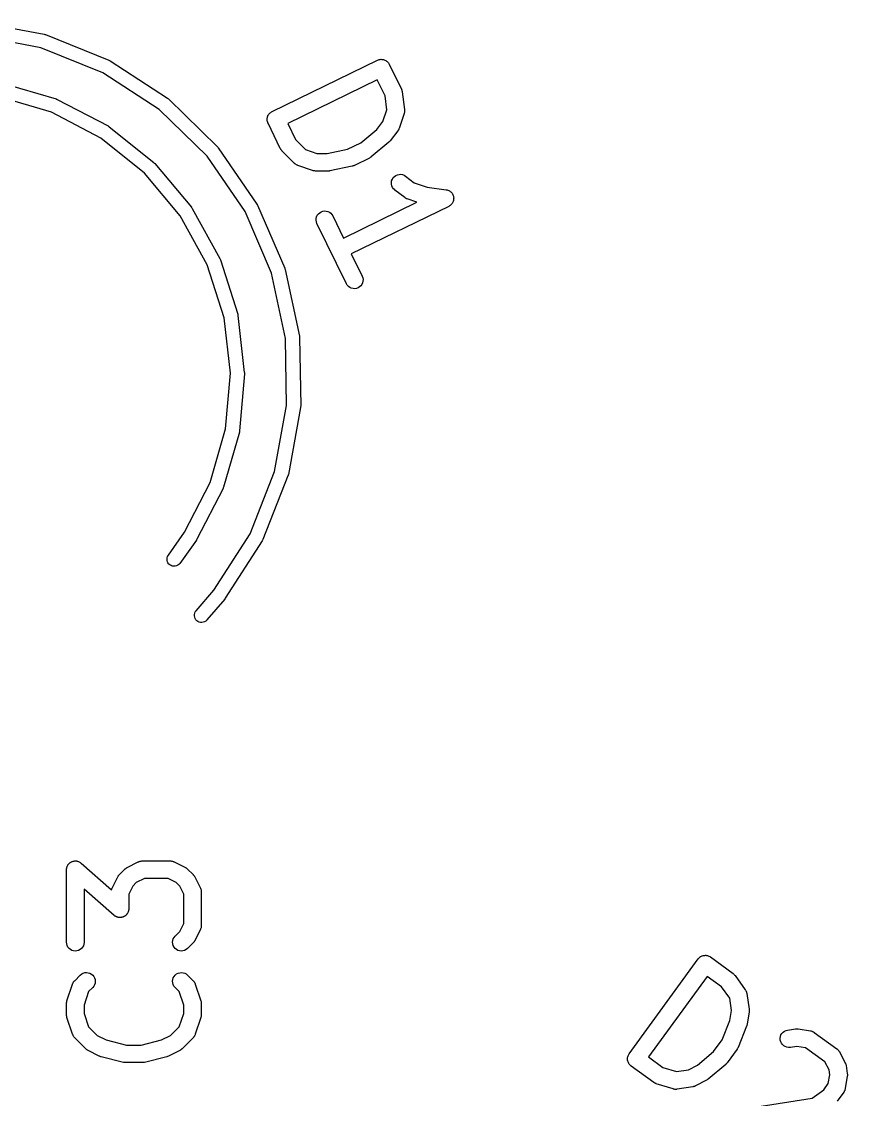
# Model space of a CAD drawing. Extents: x 70.1 to 125.9, y -110.1 to -56.7.
# Drawn here: x 102.19 to 109.24, y -70.97 to -61.78 of the extents above; entities that cross this region are included whole.
import ezdxf

# ---------------------------------------------------------------- set-up
doc = ezdxf.new("R2010")
doc.units = 0
doc.layers.add('BLACK', color=7, linetype='CONTINUOUS')

msp = doc.modelspace()

# ---------------------------------------------------------------- linework, layer by layer
at = {"layer": 'BLACK', "linetype": 'CONTINUOUS'}
for p, q in [((101.816, -61.7758), (102.386, -61.8836)), ((102.358, -62.0004), (101.81, -61.8967)), ((102.386, -61.8836), (102.387, -61.8837)), ((102.387, -61.8837), (102.392, -61.8853)), ((102.392, -61.8853), (102.397, -61.8868)), ((102.397, -61.8868), (102.939, -62.1046)), ((102.888, -62.2137), (102.358, -62.0004)), ((102.939, -62.1046), (102.939, -62.1049)), ((102.939, -62.1049), (102.944, -62.1075)), ((102.944, -62.1075), (102.949, -62.11)), ((102.949, -62.11), (103.438, -62.4287)), ((104.331, -62.5438), (105.23, -62.1054)), ((105.23, -62.1054), (105.231, -62.1052)), ((105.231, -62.1049), (105.238, -62.1026)), ((105.231, -62.1052), (105.231, -62.1049)), ((105.231, -62.1052), (105.231, -62.1052)), ((105.231, -62.1052), (105.231, -62.1052)), ((105.238, -62.1026), (105.244, -62.1002)), ((105.244, -62.1002), (105.245, -62.1001)), ((105.245, -62.1), (105.252, -62.099)), ((105.245, -62.1001), (105.245, -62.1)), ((105.252, -62.099), (105.259, -62.0979)), ((105.259, -62.0979), (105.259, -62.0979)), ((105.259, -62.0979), (105.259, -62.0979)), ((105.259, -62.0979), (105.266, -62.0982)), ((105.266, -62.0982), (105.273, -62.0985)), ((105.273, -62.0985), (105.274, -62.0986)), ((105.274, -62.0986), (105.274, -62.0986)), ((105.274, -62.0986), (105.281, -62.1003)), ((105.281, -62.1003), (105.288, -62.102)), ((105.288, -62.102), (105.288, -62.1021)), ((105.288, -62.1021), (105.288, -62.1021)), ((105.288, -62.1021), (105.294, -62.1051)), ((105.294, -62.1051), (105.301, -62.1081)), ((105.301, -62.1081), (105.301, -62.1083)), ((105.301, -62.1083), (105.301, -62.1084)), ((105.301, -62.1084), (105.307, -62.1126)), ((105.307, -62.1126), (105.313, -62.1167)), ((105.313, -62.1167), (105.313, -62.1169)), ((105.313, -62.1169), (105.313, -62.1171)), ((105.313, -62.1171), (105.318, -62.1222)), ((105.318, -62.1222), (105.323, -62.1275)), ((105.323, -62.1275), (105.323, -62.1277)), ((105.323, -62.1277), (105.323, -62.1279)), ((105.323, -62.1279), (105.327, -62.1339)), ((105.327, -62.1339), (105.33, -62.1399)), ((105.33, -62.1399), (105.435, -62.3539)), ((103.367, -62.5261), (102.888, -62.2137)), ((105.228, -62.2731), (104.464, -62.6457)), ((105.295, -62.4087), (105.228, -62.2731)), ((102.02, -62.2989), (102.488, -62.4366)), ((105.435, -62.3539), (105.435, -62.3549)), ((105.435, -62.3549), (105.437, -62.3588)), ((105.437, -62.3588), (105.438, -62.3627)), ((105.438, -62.3627), (105.439, -62.3657)), ((105.439, -62.3657), (105.44, -62.3687)), ((105.44, -62.3687), (105.441, -62.3728)), ((102.449, -62.5501), (101.992, -62.4157)), ((102.488, -62.4366), (102.489, -62.4368)), ((102.489, -62.4368), (102.494, -62.4389)), ((102.494, -62.4389), (102.499, -62.441)), ((102.499, -62.441), (102.932, -62.667)), ((103.438, -62.4287), (103.438, -62.4292)), ((103.438, -62.4292), (103.443, -62.4327)), ((103.443, -62.4327), (103.447, -62.4361)), ((103.447, -62.4361), (103.864, -62.8437)), ((105.31, -62.5284), (105.295, -62.4087)), ((105.441, -62.3728), (105.442, -62.3769)), ((105.442, -62.3769), (105.462, -62.5262)), ((102.871, -62.7706), (102.449, -62.5501)), ((103.776, -62.9254), (103.367, -62.5261)), ((104.314, -62.5562), (104.319, -62.5514)), ((104.319, -62.5511), (104.325, -62.5475)), ((104.319, -62.5513), (104.319, -62.5511)), ((104.319, -62.5514), (104.319, -62.5513)), ((104.325, -62.5475), (104.331, -62.5438)), ((105.276, -62.6275), (105.31, -62.5284)), ((105.46, -62.5512), (105.459, -62.5563)), ((105.461, -62.5462), (105.46, -62.5512)), ((105.462, -62.544), (105.461, -62.5462)), ((105.462, -62.5262), (105.462, -62.5272)), ((105.462, -62.5272), (105.462, -62.5294)), ((105.462, -62.5294), (105.462, -62.5316)), ((105.462, -62.5316), (105.462, -62.5368)), ((105.462, -62.5368), (105.462, -62.5419)), ((105.462, -62.5419), (105.462, -62.544)), ((104.289, -62.6148), (104.29, -62.6078)), ((104.289, -62.6151), (104.289, -62.6148)), ((104.289, -62.6154), (104.289, -62.6151)), ((104.29, -62.6224), (104.289, -62.6154)), ((104.29, -62.6002), (104.292, -62.5934)), ((104.29, -62.6005), (104.29, -62.6002)), ((104.29, -62.6007), (104.29, -62.6005)), ((104.29, -62.6078), (104.29, -62.6007)), ((104.291, -62.6293), (104.29, -62.6224)), ((104.291, -62.6296), (104.291, -62.6293)), ((104.292, -62.6298), (104.291, -62.6296)), ((104.292, -62.5934), (104.293, -62.5865)), ((104.294, -62.6364), (104.292, -62.6298)), ((104.293, -62.5863), (104.294, -62.586)), ((104.293, -62.5865), (104.293, -62.5863)), ((104.294, -62.586), (104.296, -62.5797)), ((104.296, -62.6431), (104.294, -62.6364)), ((104.296, -62.5797), (104.299, -62.5732)), ((104.297, -62.6436), (104.296, -62.6431)), ((104.297, -62.644), (104.297, -62.6436)), ((104.297, -62.6436), (104.297, -62.6436)), ((104.297, -62.6436), (104.297, -62.6436)), ((104.401, -62.858), (104.297, -62.644)), ((104.299, -62.5732), (104.3, -62.573)), ((104.3, -62.5728), (104.304, -62.5671)), ((104.3, -62.573), (104.3, -62.5728)), ((104.304, -62.5671), (104.308, -62.5614)), ((104.308, -62.561), (104.314, -62.5562)), ((104.308, -62.5612), (104.308, -62.561)), ((104.308, -62.5614), (104.308, -62.5612)), ((104.464, -62.6457), (104.531, -62.7813)), ((105.224, -62.6958), (105.276, -62.6275)), ((105.458, -62.5605), (105.414, -62.6878)), ((105.459, -62.5583), (105.458, -62.5605)), ((105.459, -62.5563), (105.459, -62.5583)), ((102.932, -62.667), (102.932, -62.6674)), ((102.932, -62.6674), (102.937, -62.6704)), ((102.937, -62.6704), (102.941, -62.6734)), ((102.941, -62.6734), (103.322, -62.9791)), ((105.087, -62.8109), (105.224, -62.6958)), ((105.403, -62.709), (105.338, -62.7936)), ((105.405, -62.7054), (105.403, -62.709)), ((105.408, -62.702), (105.405, -62.7054)), ((105.409, -62.6992), (105.408, -62.702)), ((105.411, -62.6966), (105.409, -62.6992)), ((105.412, -62.6926), (105.411, -62.6966)), ((105.414, -62.6888), (105.412, -62.6926)), ((105.414, -62.6878), (105.414, -62.6888)), ((103.242, -63.0689), (102.871, -62.7706)), ((104.531, -62.7813), (104.615, -62.8675)), ((104.975, -62.8654), (105.087, -62.8109)), ((105.327, -62.8054), (105.177, -62.9317)), ((105.332, -62.7999), (105.327, -62.8049)), ((105.327, -62.8049), (105.327, -62.8051)), ((105.327, -62.8051), (105.327, -62.8054)), ((105.337, -62.7949), (105.332, -62.7999)), ((105.338, -62.7936), (105.337, -62.7944)), ((105.337, -62.7944), (105.337, -62.7946)), ((105.337, -62.7946), (105.337, -62.7949)), ((103.864, -62.8437), (103.865, -62.8443)), ((103.865, -62.8443), (103.868, -62.8485)), ((103.868, -62.8485), (103.872, -62.8526)), ((103.872, -62.8526), (104.202, -63.3336)), ((104.403, -62.8616), (104.401, -62.858)), ((104.405, -62.8654), (104.403, -62.8616)), ((104.407, -62.8678), (104.405, -62.8654)), ((104.409, -62.8705), (104.407, -62.8678)), ((104.412, -62.8736), (104.409, -62.8705)), ((104.414, -62.8769), (104.412, -62.8736)), ((104.415, -62.8777), (104.414, -62.8769)), ((104.52, -62.9852), (104.415, -62.8777)), ((104.615, -62.8675), (104.714, -62.9017)), ((104.714, -62.9017), (104.8, -62.9025)), ((104.8, -62.9025), (104.975, -62.8654)), ((103.322, -62.9791), (103.322, -62.9796)), ((103.322, -62.9796), (103.326, -62.9835)), ((103.326, -62.9835), (103.33, -62.9873)), ((103.33, -62.9873), (103.644, -63.361)), ((104.1, -63.3967), (103.776, -62.9254)), ((104.522, -62.9866), (104.52, -62.9852)), ((104.524, -62.9883), (104.522, -62.9866)), ((104.528, -62.9913), (104.524, -62.9883)), ((104.532, -62.9946), (104.528, -62.9913)), ((104.534, -62.9957), (104.532, -62.9946)), ((104.535, -62.997), (104.534, -62.9957)), ((104.54, -62.9992), (104.535, -62.997)), ((104.544, -63.0016), (104.54, -62.9992)), ((104.547, -63.0023), (104.544, -63.0016)), ((104.549, -63.0033), (104.547, -63.0023)), ((104.55, -63.0036), (104.549, -63.0033)), ((104.677, -63.0475), (104.55, -63.0036)), ((105.015, -63.0103), (104.823, -63.051)), ((105.017, -63.0099), (105.015, -63.0103)), ((105.018, -63.0097), (105.017, -63.0099)), ((105.024, -63.0077), (105.018, -63.0097)), ((105.029, -63.0058), (105.024, -63.0077)), ((105.031, -63.0052), (105.029, -63.0058)), ((105.032, -63.0048), (105.031, -63.0052)), ((105.033, -63.0043), (105.032, -63.0048)), ((105.161, -62.9417), (105.033, -63.0043)), ((105.162, -62.941), (105.161, -62.9417)), ((105.164, -62.9405), (105.162, -62.941)), ((105.168, -62.9372), (105.164, -62.9405)), ((105.174, -62.934), (105.168, -62.9372)), ((105.175, -62.9331), (105.174, -62.934)), ((105.176, -62.9324), (105.175, -62.9331)), ((105.177, -62.9317), (105.176, -62.9324)), ((103.548, -63.4337), (103.242, -63.0689)), ((104.681, -63.0484), (104.677, -63.0475)), ((104.685, -63.0497), (104.681, -63.0484)), ((104.688, -63.0501), (104.685, -63.0497)), ((104.691, -63.0508), (104.688, -63.0501)), ((104.695, -63.051), (104.691, -63.0508)), ((104.7, -63.0515), (104.695, -63.051)), ((104.701, -63.0515), (104.7, -63.0515)), ((104.807, -63.0526), (104.701, -63.0515)), ((104.808, -63.0526), (104.807, -63.0526)), ((104.807, -63.0526), (104.807, -63.0526)), ((104.815, -63.0519), (104.808, -63.0526)), ((104.822, -63.0513), (104.815, -63.0519)), ((104.823, -63.051), (104.822, -63.0512)), ((104.822, -63.0512), (104.822, -63.0512)), ((104.822, -63.0512), (104.822, -63.0513)), ((105.364, -63.108), (105.374, -63.0974)), ((105.374, -63.0974), (105.386, -63.0889)), ((105.386, -63.0889), (105.4, -63.0829)), ((105.4, -63.0829), (105.414, -63.0797)), ((105.414, -63.0797), (105.429, -63.0792)), ((105.429, -63.0792), (105.443, -63.0816)), ((105.443, -63.0816), (105.457, -63.0868)), ((105.457, -63.0868), (105.469, -63.0945)), ((105.469, -63.0945), (105.544, -63.1518)), ((105.349, -63.1485), (105.351, -63.1341)), ((105.349, -63.1631), (105.349, -63.1485)), ((105.352, -63.1774), (105.349, -63.1631)), ((105.351, -63.1341), (105.357, -63.1204)), ((105.358, -63.1908), (105.352, -63.1774)), ((105.357, -63.1204), (105.364, -63.108)), ((105.367, -63.2028), (105.358, -63.1908)), ((105.544, -63.1518), (105.653, -63.1893)), ((105.653, -63.1893), (105.816, -63.2113)), ((105.377, -63.213), (105.367, -63.2028)), ((105.378, -63.2136), (105.377, -63.213)), ((105.463, -63.2783), (105.378, -63.2136)), ((105.466, -63.2805), (105.463, -63.2783)), ((105.47, -63.2831), (105.466, -63.2805)), ((105.472, -63.2844), (105.47, -63.2831)), ((105.475, -63.286), (105.472, -63.2844)), ((105.479, -63.2875), (105.475, -63.286)), ((105.483, -63.2893), (105.479, -63.2875)), ((105.484, -63.2897), (105.483, -63.2893)), ((105.567, -63.3184), (105.484, -63.2897)), ((105.816, -63.2113), (105.817, -63.2114)), ((105.817, -63.2114), (105.817, -63.2114)), ((105.817, -63.2114), (105.817, -63.2114)), ((105.817, -63.2114), (105.817, -63.2114)), ((105.817, -63.2114), (105.824, -63.2132)), ((105.824, -63.2132), (105.831, -63.2149)), ((105.831, -63.2149), (105.831, -63.215)), ((105.831, -63.215), (105.831, -63.215)), ((105.831, -63.215), (105.838, -63.2181)), ((105.838, -63.2181), (105.844, -63.2212)), ((105.844, -63.2212), (105.844, -63.2212)), ((105.844, -63.2212), (105.844, -63.2212)), ((105.844, -63.2212), (105.85, -63.2256)), ((105.85, -63.2256), (105.856, -63.2299)), ((105.856, -63.2299), (105.856, -63.2299)), ((105.856, -63.2299), (105.856, -63.2299)), ((105.856, -63.2299), (105.861, -63.2353)), ((105.861, -63.2353), (105.866, -63.2407)), ((105.866, -63.2407), (105.866, -63.2407)), ((105.866, -63.2407), (105.866, -63.2408)), ((105.866, -63.2408), (105.869, -63.2464)), ((105.869, -63.2464), (105.873, -63.2532)), ((105.873, -63.2532), (105.873, -63.2532)), ((105.873, -63.2532), (105.873, -63.2533)), ((105.873, -63.2533), (105.876, -63.2595)), ((105.876, -63.2595), (105.878, -63.2669)), ((105.878, -63.2669), (105.878, -63.267)), ((105.878, -63.267), (105.878, -63.2671)), ((105.878, -63.2671), (105.879, -63.2739)), ((105.879, -63.2739), (105.881, -63.2814)), ((105.881, -63.2815), (105.88, -63.2885)), ((105.88, -63.2885), (105.88, -63.296)), ((105.881, -63.2814), (105.881, -63.2815)), ((105.881, -63.2815), (105.881, -63.2815)), ((103.644, -63.361), (103.644, -63.3617)), ((103.644, -63.3617), (103.647, -63.3662)), ((103.647, -63.3662), (103.65, -63.3707)), ((103.65, -63.3707), (103.885, -63.7982)), ((104.202, -63.3336), (104.203, -63.3343)), ((104.203, -63.3343), (104.205, -63.3391)), ((104.205, -63.3391), (104.208, -63.3439)), ((104.208, -63.3439), (104.439, -63.8799)), ((104.941, -63.6237), (105.567, -63.3184)), ((105.839, -63.353), (105.007, -63.7585)), ((105.845, -63.3488), (105.839, -63.353)), ((105.851, -63.3454), (105.845, -63.3488)), ((105.857, -63.3401), (105.851, -63.3453)), ((105.851, -63.3453), (105.851, -63.3454)), ((105.851, -63.3454), (105.851, -63.3454)), ((105.862, -63.3355), (105.857, -63.3401)), ((105.866, -63.3296), (105.862, -63.3354)), ((105.862, -63.3354), (105.862, -63.3354)), ((105.862, -63.3354), (105.862, -63.3355)), ((105.87, -63.3236), (105.866, -63.3296)), ((105.874, -63.3164), (105.87, -63.3235)), ((105.87, -63.3235), (105.87, -63.3236)), ((105.87, -63.3236), (105.87, -63.3236)), ((105.876, -63.3104), (105.874, -63.3164)), ((105.877, -63.3103), (105.876, -63.3104)), ((105.878, -63.3028), (105.877, -63.3103)), ((105.877, -63.3103), (105.877, -63.3103)), ((105.88, -63.2961), (105.878, -63.3028)), ((105.88, -63.296), (105.88, -63.2961)), ((105.88, -63.2961), (105.88, -63.2961)), ((103.777, -63.8509), (103.548, -63.4337)), ((104.326, -63.9219), (104.1, -63.3967)), ((104.707, -63.4562), (104.711, -63.442)), ((104.707, -63.4708), (104.707, -63.4562)), ((104.709, -63.4853), (104.707, -63.4708)), ((104.711, -63.442), (104.717, -63.4288)), ((104.717, -63.4288), (104.726, -63.417)), ((104.726, -63.417), (104.737, -63.4071)), ((104.737, -63.4071), (104.749, -63.3995)), ((104.749, -63.3995), (104.763, -63.3945)), ((104.763, -63.3945), (104.777, -63.3923)), ((104.777, -63.3923), (104.792, -63.3929)), ((104.792, -63.3929), (104.806, -63.3963)), ((104.806, -63.3963), (104.82, -63.4025)), ((104.82, -63.4025), (104.831, -63.4111)), ((104.831, -63.4111), (104.841, -63.4218)), ((104.841, -63.4218), (104.849, -63.4343)), ((104.849, -63.4343), (104.941, -63.6237)), ((104.714, -63.4991), (104.709, -63.4853)), ((104.714, -63.5), (104.714, -63.4991)), ((104.965, -64.0136), (104.714, -63.5)), ((103.885, -63.7982), (103.886, -63.799)), ((103.886, -63.799), (103.888, -63.804)), ((103.888, -63.804), (103.89, -63.809)), ((103.89, -63.809), (104.038, -64.274)), ((105.007, -63.7585), (105.1, -63.9479)), ((103.921, -64.3047), (103.777, -63.8509)), ((104.446, -64.481), (104.326, -63.9219)), ((104.439, -63.8799), (104.439, -63.8806)), ((104.439, -63.8806), (104.441, -63.8858)), ((104.441, -63.8858), (104.442, -63.891)), ((104.442, -63.891), (104.565, -64.4616)), ((104.972, -64.0261), (104.965, -64.0136)), ((105.097, -64.0192), (105.088, -64.0309)), ((105.103, -64.0059), (105.097, -64.0192)), ((105.1, -63.9479), (105.1, -63.9488)), ((105.1, -63.9488), (105.105, -63.9626)), ((105.106, -63.9917), (105.103, -64.0059)), ((105.105, -63.9626), (105.107, -63.9771)), ((105.107, -63.9771), (105.106, -63.9917)), ((104.982, -64.0368), (104.972, -64.0261)), ((104.994, -64.0454), (104.982, -64.0368)), ((105.007, -64.0516), (104.994, -64.0454)), ((105.022, -64.055), (105.007, -64.0516)), ((105.036, -64.0556), (105.022, -64.055)), ((105.051, -64.0534), (105.036, -64.0556)), ((105.065, -64.0484), (105.051, -64.0534)), ((105.077, -64.0408), (105.065, -64.0484)), ((105.088, -64.0309), (105.077, -64.0408)), ((104.038, -64.274), (104.038, -64.2748)), ((104.038, -64.2748), (104.039, -64.2802)), ((104.039, -64.2802), (104.04, -64.2855)), ((104.04, -64.2855), (104.094, -64.7704)), ((103.975, -64.7779), (103.921, -64.3047)), ((104.455, -65.0527), (104.446, -64.481)), ((104.565, -64.4616), (104.565, -64.4624)), ((104.565, -64.4624), (104.565, -64.4679)), ((104.565, -64.4679), (104.566, -64.4733)), ((104.566, -64.4733), (104.575, -65.0567)), ((103.935, -65.2524), (103.975, -64.7779)), ((104.095, -64.7821), (104.054, -65.2683)), ((104.094, -64.7704), (104.095, -64.7712)), ((104.095, -64.7712), (104.095, -64.7766)), ((104.095, -64.7766), (104.095, -64.7821)), ((104.353, -65.6153), (104.455, -65.0527)), ((104.574, -65.0684), (104.47, -65.6425)), ((104.575, -65.0576), (104.574, -65.063)), ((104.574, -65.063), (104.574, -65.0684)), ((104.575, -65.0567), (104.575, -65.0576)), ((103.804, -65.7101), (103.935, -65.2524)), ((104.052, -65.2798), (103.917, -65.7488)), ((104.053, -65.2745), (104.052, -65.2798)), ((104.054, -65.2691), (104.053, -65.2745)), ((104.054, -65.2683), (104.054, -65.2691)), ((104.143, -66.1472), (104.353, -65.6153)), ((104.466, -65.6538), (104.252, -66.1967)), ((104.468, -65.6486), (104.466, -65.6538)), ((104.469, -65.6433), (104.468, -65.6486)), ((104.47, -65.6425), (104.469, -65.6433)), ((103.585, -66.1349), (103.804, -65.7101)), ((103.913, -65.7597), (103.69, -66.1937)), ((103.915, -65.7547), (103.913, -65.7597)), ((103.917, -65.7496), (103.915, -65.7547)), ((103.917, -65.7488), (103.917, -65.7496)), ((103.446, -66.33), (103.585, -66.1349)), ((103.685, -66.2012), (103.543, -66.3998)), ((103.687, -66.1977), (103.685, -66.2012)), ((103.69, -66.1944), (103.687, -66.1977)), ((103.69, -66.1937), (103.69, -66.1944)), ((103.833, -66.6298), (104.143, -66.1472)), ((104.247, -66.2071), (103.932, -66.6981)), ((104.25, -66.2023), (104.247, -66.2071)), ((104.252, -66.1975), (104.25, -66.2023)), ((104.252, -66.1967), (104.252, -66.1975)), ((103.435, -66.3628), (103.436, -66.3512)), ((103.435, -66.3745), (103.435, -66.3628)), ((103.438, -66.3858), (103.435, -66.3745)), ((103.436, -66.3512), (103.44, -66.3401)), ((103.443, -66.3963), (103.438, -66.3858)), ((103.44, -66.3401), (103.446, -66.33)), ((103.45, -66.4057), (103.443, -66.3963)), ((103.459, -66.4134), (103.45, -66.4057)), ((103.469, -66.4194), (103.459, -66.4134)), ((103.526, -66.4162), (103.515, -66.4213)), ((103.535, -66.4092), (103.526, -66.4162)), ((103.543, -66.4005), (103.535, -66.4092)), ((103.543, -66.3998), (103.543, -66.4005)), ((103.48, -66.4232), (103.469, -66.4194)), ((103.492, -66.4248), (103.48, -66.4232)), ((103.504, -66.4242), (103.492, -66.4248)), ((103.515, -66.4213), (103.504, -66.4242)), ((103.683, -66.8051), (103.833, -66.6298)), ((103.927, -66.7047), (103.774, -66.8831)), ((103.929, -66.7017), (103.927, -66.7047)), ((103.931, -66.6988), (103.929, -66.7017)), ((103.932, -66.6981), (103.931, -66.6988)), ((103.669, -66.8368), (103.672, -66.8254)), ((103.669, -66.8485), (103.669, -66.8368)), ((103.671, -66.86), (103.669, -66.8485)), ((103.675, -66.871), (103.671, -66.86)), ((103.672, -66.8254), (103.676, -66.8147)), ((103.681, -66.8809), (103.675, -66.871)), ((103.676, -66.8147), (103.683, -66.8051)), ((103.689, -66.8894), (103.681, -66.8809)), ((103.699, -66.8962), (103.689, -66.8894)), ((103.71, -66.901), (103.699, -66.8962)), ((103.721, -66.9036), (103.71, -66.901)), ((103.733, -66.9039), (103.721, -66.9036)), ((103.744, -66.902), (103.733, -66.9039)), ((103.755, -66.8979), (103.744, -66.902)), ((103.765, -66.8917), (103.755, -66.8979)), ((103.774, -66.8837), (103.765, -66.8917)), ((103.774, -66.8831), (103.774, -66.8837)), ((102.58, -68.9942), (102.582, -68.9896)), ((102.582, -68.9896), (102.583, -68.9872)), ((102.583, -68.9847), (102.586, -68.9806)), ((102.583, -68.9872), (102.583, -68.9847)), ((102.586, -68.9806), (102.588, -68.9763)), ((102.588, -68.9763), (102.589, -68.9742)), ((102.589, -68.9742), (102.59, -68.9719)), ((102.59, -68.9719), (102.594, -68.9683)), ((102.594, -68.9683), (102.596, -68.9645)), ((102.596, -68.9645), (102.598, -68.9627)), ((102.598, -68.9627), (102.6, -68.9607)), ((102.6, -68.9607), (102.604, -68.9578)), ((102.604, -68.9578), (102.607, -68.9546)), ((102.607, -68.9546), (102.609, -68.9532)), ((102.609, -68.9532), (102.611, -68.9515)), ((102.611, -68.9515), (102.615, -68.9494)), ((102.615, -68.9494), (102.619, -68.9469)), ((102.619, -68.9469), (102.622, -68.946)), ((102.622, -68.946), (102.624, -68.9447)), ((102.624, -68.9447), (102.629, -68.9434)), ((102.629, -68.9434), (102.633, -68.9418)), ((102.633, -68.9418), (102.636, -68.9414)), ((102.636, -68.9414), (102.638, -68.9406)), ((102.638, -68.9406), (102.643, -68.9402)), ((102.643, -68.9402), (102.648, -68.9394)), ((102.648, -68.9394), (102.65, -68.9395)), ((102.65, -68.9395), (102.653, -68.9393)), ((102.653, -68.9393), (102.658, -68.9398)), ((102.658, -68.9398), (102.662, -68.9399)), ((102.662, -68.9399), (102.665, -68.9405)), ((102.665, -68.9405), (102.667, -68.9408)), ((102.667, -68.9408), (102.672, -68.9422)), ((102.672, -68.9422), (102.677, -68.9433)), ((102.677, -68.9433), (102.679, -68.9444)), ((102.679, -68.9444), (102.681, -68.9451)), ((102.681, -68.9451), (102.686, -68.9474)), ((102.686, -68.9474), (102.69, -68.9493)), ((102.69, -68.9493), (102.692, -68.9509)), ((102.692, -68.9509), (102.694, -68.9521)), ((102.694, -68.9521), (102.698, -68.9551)), ((102.698, -68.9551), (102.702, -68.9578)), ((102.702, -68.9578), (102.961, -69.1847)), ((103.095, -68.9948), (103.19, -68.9472)), ((103.19, -68.9472), (103.191, -68.9467)), ((103.191, -68.9467), (103.193, -68.946)), ((103.193, -68.946), (103.195, -68.9449)), ((103.195, -68.9449), (103.2, -68.9435)), ((103.2, -68.9435), (103.205, -68.9417)), ((103.205, -68.9417), (103.207, -68.9414)), ((103.207, -68.9414), (103.209, -68.9407)), ((103.209, -68.9407), (103.214, -68.9402)), ((103.214, -68.9402), (103.219, -68.9394)), ((103.219, -68.9394), (103.222, -68.9395)), ((103.222, -68.9395), (103.224, -68.9393)), ((103.224, -68.9393), (103.462, -68.9393)), ((103.462, -68.9393), (103.463, -68.9393)), ((103.463, -68.9393), (103.465, -68.9395)), ((103.465, -68.9395), (103.467, -68.9395)), ((103.467, -68.9395), (103.472, -68.9404)), ((103.472, -68.9404), (103.477, -68.9409)), ((103.477, -68.9409), (103.48, -68.9416)), ((103.48, -68.9416), (103.482, -68.942)), ((103.482, -68.942), (103.487, -68.9438)), ((103.487, -68.9438), (103.491, -68.9453)), ((103.491, -68.9453), (103.493, -68.9464)), ((103.493, -68.9464), (103.495, -68.9472)), ((103.495, -68.9472), (103.591, -68.9948)), ((102.577, -69.0132), (102.578, -69.0086)), ((102.577, -69.0143), (102.577, -69.0132)), ((102.577, -69.6333), (102.577, -69.0143)), ((102.578, -69.0039), (102.579, -69.0013)), ((102.578, -69.0086), (102.578, -69.0039)), ((102.579, -68.9987), (102.58, -68.9942)), ((102.579, -69.0013), (102.579, -68.9987)), ((102.966, -69.1712), (103.014, -69.076)), ((103.014, -69.075), (103.017, -69.0715)), ((103.014, -69.076), (103.014, -69.075)), ((103.017, -69.0715), (103.019, -69.0678)), ((103.019, -69.0678), (103.021, -69.0654)), ((103.021, -69.0654), (103.022, -69.0628)), ((103.022, -69.0628), (103.025, -69.0597)), ((103.025, -69.0597), (103.028, -69.0565)), ((103.028, -69.0565), (103.076, -69.0089)), ((103.076, -69.0081), (103.08, -69.0055)), ((103.076, -69.0089), (103.076, -69.0081)), ((103.08, -69.0055), (103.083, -69.0026)), ((103.083, -69.0026), (103.085, -69.001)), ((103.085, -69.001), (103.088, -68.999)), ((103.088, -68.999), (103.091, -68.9971)), ((103.091, -68.9971), (103.095, -68.9948)), ((103.591, -68.9948), (103.592, -68.9953)), ((103.592, -68.9953), (103.595, -68.9976)), ((103.595, -68.9976), (103.599, -68.9996)), ((103.599, -68.9996), (103.601, -69.0016)), ((103.601, -69.0016), (103.604, -69.0033)), ((103.604, -69.0033), (103.607, -69.0062)), ((103.607, -69.0062), (103.61, -69.0089)), ((103.61, -69.0089), (103.658, -69.0565)), ((103.658, -69.0565), (103.659, -69.0572)), ((103.659, -69.0572), (103.661, -69.0605)), ((103.661, -69.0605), (103.664, -69.0636)), ((103.664, -69.0636), (103.666, -69.0662)), ((103.666, -69.0662), (103.668, -69.0687)), ((103.668, -69.0687), (103.67, -69.0724)), ((103.67, -69.0724), (103.672, -69.076)), ((103.672, -69.076), (103.719, -69.1712)), ((102.963, -69.1801), (102.964, -69.1752)), ((102.964, -69.1752), (102.965, -69.1733)), ((102.965, -69.1733), (102.966, -69.1712)), ((103.143, -69.1539), (103.108, -69.2225)), ((103.173, -69.1235), (103.143, -69.1539)), ((103.242, -69.0893), (103.173, -69.1235)), ((103.444, -69.0893), (103.242, -69.0893)), ((103.513, -69.1235), (103.444, -69.0893)), ((103.543, -69.1539), (103.513, -69.1235)), ((103.577, -69.2225), (103.543, -69.1539)), ((103.719, -69.1712), (103.72, -69.1722)), ((103.72, -69.1722), (103.721, -69.1742)), ((103.721, -69.1742), (103.722, -69.1762)), ((103.722, -69.1762), (103.723, -69.1811)), ((102.984, -69.4041), (102.727, -69.1796)), ((102.727, -69.1796), (102.727, -69.6333)), ((102.961, -69.1847), (102.963, -69.1801)), ((103.108, -69.2225), (103.108, -69.3476)), ((103.577, -69.4728), (103.577, -69.2225)), ((103.723, -69.1811), (103.725, -69.1859)), ((103.725, -69.1859), (103.725, -69.1881)), ((103.725, -69.1881), (103.726, -69.1902)), ((103.726, -69.1902), (103.726, -69.1953)), ((103.726, -69.1953), (103.727, -69.2004)), ((103.727, -69.2004), (103.727, -69.2026)), ((103.727, -69.2026), (103.727, -69.2048)), ((103.727, -69.2048), (103.727, -69.4905)), ((103.108, -69.358), (103.107, -69.3606)), ((103.107, -69.3606), (103.107, -69.3632)), ((103.108, -69.3476), (103.108, -69.3487)), ((103.108, -69.3487), (103.108, -69.3533)), ((103.108, -69.3533), (103.108, -69.358)), ((102.988, -69.4068), (102.984, -69.4041)), ((102.991, -69.4098), (102.988, -69.4068)), ((102.994, -69.411), (102.991, -69.4098)), ((102.996, -69.4126), (102.994, -69.411)), ((103, -69.4145), (102.996, -69.4126)), ((103.004, -69.4168), (103, -69.4145)), ((103.007, -69.4175), (103.004, -69.4168)), ((103.009, -69.4186), (103.007, -69.4175)), ((103.014, -69.4197), (103.009, -69.4186)), ((103.018, -69.4211), (103.014, -69.4197)), ((103.021, -69.4214), (103.018, -69.4211)), ((103.023, -69.422), (103.021, -69.4214)), ((103.028, -69.4221), (103.023, -69.422)), ((103.033, -69.4226), (103.028, -69.4221)), ((103.035, -69.4224), (103.033, -69.4226)), ((103.038, -69.4225), (103.035, -69.4224)), ((103.043, -69.4217), (103.038, -69.4225)), ((103.047, -69.4213), (103.043, -69.4217)), ((103.05, -69.4205), (103.047, -69.4213)), ((103.053, -69.4201), (103.05, -69.4205)), ((103.057, -69.4185), (103.053, -69.4201)), ((103.061, -69.4172), (103.057, -69.4185)), ((103.064, -69.4159), (103.061, -69.4172)), ((103.066, -69.415), (103.064, -69.4159)), ((103.07, -69.4126), (103.066, -69.415)), ((103.074, -69.4104), (103.07, -69.4126)), ((103.076, -69.4087), (103.074, -69.4104)), ((103.079, -69.4073), (103.076, -69.4087)), ((103.082, -69.4042), (103.079, -69.4073)), ((103.086, -69.4012), (103.082, -69.4042)), ((103.088, -69.3992), (103.086, -69.4012)), ((103.089, -69.3974), (103.088, -69.3992)), ((103.092, -69.3936), (103.089, -69.3974)), ((103.095, -69.39), (103.092, -69.3936)), ((103.096, -69.3877), (103.095, -69.39)), ((103.098, -69.3856), (103.096, -69.3877)), ((103.1, -69.3813), (103.098, -69.3856)), ((103.102, -69.3772), (103.1, -69.3813)), ((103.103, -69.3747), (103.102, -69.3772)), ((103.104, -69.3723), (103.103, -69.3747)), ((103.105, -69.3677), (103.104, -69.3723)), ((103.107, -69.3632), (103.105, -69.3677)), ((103.504, -69.5803), (103.543, -69.5413)), ((103.543, -69.5413), (103.577, -69.4728)), ((103.719, -69.524), (103.672, -69.6193)), ((103.72, -69.522), (103.719, -69.524)), ((103.721, -69.52), (103.72, -69.522)), ((103.723, -69.5151), (103.721, -69.52)), ((103.725, -69.5103), (103.723, -69.5151)), ((103.726, -69.5061), (103.725, -69.5082)), ((103.725, -69.5082), (103.725, -69.5103)), ((103.727, -69.4959), (103.726, -69.501)), ((103.726, -69.501), (103.726, -69.5061)), ((103.727, -69.4905), (103.727, -69.4915)), ((103.727, -69.4915), (103.727, -69.4937)), ((103.727, -69.4937), (103.727, -69.4959)), ((102.579, -69.6479), (102.577, -69.6333)), ((102.727, -69.6344), (102.726, -69.6489)), ((102.727, -69.6333), (102.727, -69.6344)), ((103.482, -69.6331), (103.484, -69.6185)), ((103.484, -69.6476), (103.482, -69.6331)), ((103.484, -69.6185), (103.488, -69.6045)), ((103.488, -69.6045), (103.495, -69.5916)), ((103.495, -69.5916), (103.504, -69.5803)), ((103.66, -69.6355), (103.658, -69.6387)), ((103.663, -69.6325), (103.66, -69.6355)), ((103.665, -69.6298), (103.663, -69.6325)), ((103.667, -69.6274), (103.665, -69.6298)), ((103.669, -69.6237), (103.667, -69.6274)), ((103.671, -69.6202), (103.669, -69.6237)), ((103.672, -69.6193), (103.671, -69.6202)), ((102.583, -69.6619), (102.579, -69.6479)), ((102.59, -69.6748), (102.583, -69.6619)), ((102.599, -69.6862), (102.59, -69.6748)), ((102.61, -69.6955), (102.599, -69.6862)), ((102.623, -69.7025), (102.61, -69.6955)), ((102.637, -69.7068), (102.623, -69.7025)), ((102.652, -69.7083), (102.637, -69.7068)), ((102.666, -69.707), (102.652, -69.7083)), ((102.68, -69.7029), (102.666, -69.707)), ((102.693, -69.6961), (102.68, -69.7029)), ((102.705, -69.6869), (102.693, -69.6961)), ((102.714, -69.6757), (102.705, -69.6869)), ((102.721, -69.6629), (102.714, -69.6757)), ((102.726, -69.6489), (102.721, -69.6629)), ((103.488, -69.6617), (103.484, -69.6476)), ((103.495, -69.6746), (103.488, -69.6617)), ((103.504, -69.686), (103.495, -69.6746)), ((103.515, -69.6954), (103.504, -69.686)), ((103.528, -69.7024), (103.515, -69.6954)), ((103.542, -69.7067), (103.528, -69.7024)), ((103.556, -69.7083), (103.542, -69.7067)), ((103.571, -69.7071), (103.556, -69.7083)), ((103.585, -69.703), (103.571, -69.7071)), ((103.598, -69.6962), (103.585, -69.703)), ((103.609, -69.6871), (103.598, -69.6962)), ((103.61, -69.6864), (103.609, -69.6871)), ((103.658, -69.6387), (103.61, -69.6864)), ((107.377, -70.5847), (107.965, -69.7757)), ((107.965, -69.7757), (107.966, -69.7753)), ((107.966, -69.7749), (107.971, -69.7696)), ((107.966, -69.7753), (107.966, -69.7749)), ((107.966, -69.7753), (107.966, -69.7753)), ((107.966, -69.7753), (107.966, -69.7753)), ((107.971, -69.7696), (107.975, -69.7644)), ((107.975, -69.7644), (107.976, -69.7642)), ((107.976, -69.7641), (107.981, -69.7599)), ((107.976, -69.7642), (107.976, -69.7641)), ((107.981, -69.7599), (107.987, -69.7556)), ((107.987, -69.7555), (107.988, -69.7554)), ((107.987, -69.7556), (107.987, -69.7555)), ((107.988, -69.7554), (107.994, -69.7524)), ((107.994, -69.7524), (108, -69.7493)), ((108, -69.7493), (108.001, -69.7492)), ((108.001, -69.7491), (108.008, -69.7474)), ((108.001, -69.7492), (108.001, -69.7491)), ((108.008, -69.7474), (108.014, -69.7457)), ((108.014, -69.7457), (108.015, -69.7457)), ((108.015, -69.7456), (108.022, -69.7453)), ((108.015, -69.7457), (108.015, -69.7456)), ((108.022, -69.7453), (108.029, -69.7449)), ((108.029, -69.7449), (108.03, -69.7449)), ((108.029, -69.7449), (108.029, -69.7449)), ((108.03, -69.7449), (108.037, -69.7459)), ((108.037, -69.7459), (108.044, -69.7469)), ((108.044, -69.7469), (108.044, -69.747)), ((108.044, -69.747), (108.044, -69.747)), ((108.044, -69.747), (108.051, -69.7494)), ((108.051, -69.7494), (108.057, -69.7517)), ((108.057, -69.7517), (108.058, -69.7518)), ((108.058, -69.7518), (108.058, -69.7519)), ((108.058, -69.7519), (108.064, -69.7556)), ((108.064, -69.7556), (108.07, -69.7591)), ((108.07, -69.7591), (108.263, -69.8991)), ((102.695, -69.9129), (102.707, -69.9038)), ((102.695, -69.9136), (102.695, -69.9129)), ((102.707, -69.9038), (102.72, -69.897)), ((102.72, -69.897), (102.734, -69.8929)), ((102.734, -69.8929), (102.748, -69.8917)), ((102.748, -69.8917), (102.763, -69.8933)), ((102.763, -69.8933), (102.777, -69.8976)), ((102.777, -69.8976), (102.79, -69.9046)), ((102.79, -69.9046), (102.801, -69.914)), ((103.504, -69.9133), (103.516, -69.9041)), ((103.516, -69.9041), (103.529, -69.8972)), ((103.529, -69.8972), (103.543, -69.893)), ((103.543, -69.893), (103.557, -69.8917)), ((103.557, -69.8917), (103.572, -69.8931)), ((103.572, -69.8931), (103.586, -69.8974)), ((103.586, -69.8974), (103.599, -69.9043)), ((103.599, -69.9043), (103.61, -69.9136)), ((108.263, -69.8991), (108.264, -69.8997)), ((108.264, -69.8997), (108.267, -69.9025)), ((108.267, -69.9025), (108.27, -69.9051)), ((108.27, -69.9051), (108.272, -69.9074)), ((108.272, -69.9074), (108.274, -69.9096)), ((108.274, -69.9096), (108.277, -69.9129)), ((108.277, -69.9129), (108.28, -69.9161)), ((102.581, -70.1334), (102.629, -69.9906)), ((102.629, -69.9896), (102.63, -69.9876)), ((102.629, -69.9906), (102.629, -69.9896)), ((102.63, -69.9876), (102.631, -69.9855)), ((102.631, -69.9855), (102.633, -69.9809)), ((102.633, -69.9809), (102.635, -69.9763)), ((102.635, -69.9763), (102.637, -69.9745)), ((102.637, -69.9745), (102.638, -69.9726)), ((102.638, -69.9726), (102.641, -69.9686)), ((102.641, -69.9686), (102.644, -69.9645)), ((102.644, -69.9645), (102.646, -69.963)), ((102.646, -69.963), (102.647, -69.9613)), ((102.647, -69.9613), (102.695, -69.9136)), ((102.801, -69.914), (102.81, -69.9254)), ((102.81, -69.9254), (102.817, -69.9383)), ((102.817, -69.9955), (102.81, -70.0084)), ((102.817, -69.9383), (102.821, -69.9524)), ((102.821, -69.9815), (102.817, -69.9955)), ((102.821, -69.9524), (102.823, -69.9669)), ((102.823, -69.9669), (102.821, -69.9815)), ((103.482, -69.9659), (103.484, -69.9513)), ((103.483, -69.9805), (103.482, -69.9659)), ((103.488, -69.9945), (103.483, -69.9805)), ((103.484, -69.9513), (103.488, -69.9374)), ((103.488, -69.9374), (103.495, -69.9245)), ((103.494, -70.0075), (103.488, -69.9945)), ((103.495, -69.9245), (103.504, -69.9133)), ((103.61, -69.9136), (103.658, -69.9613)), ((103.658, -69.9613), (103.659, -69.962)), ((103.659, -69.962), (103.66, -69.9637)), ((103.66, -69.9637), (103.662, -69.9652)), ((103.662, -69.9652), (103.664, -69.9694)), ((103.664, -69.9694), (103.668, -69.9734)), ((103.668, -69.9734), (103.669, -69.9754)), ((103.669, -69.9754), (103.67, -69.9772)), ((103.67, -69.9772), (103.672, -69.9819)), ((103.672, -69.9819), (103.674, -69.9864)), ((103.674, -69.9864), (103.675, -69.9886)), ((103.675, -69.9886), (103.676, -69.9906)), ((103.676, -69.9906), (103.724, -70.1334)), ((108.043, -69.9245), (107.543, -70.6122)), ((108.165, -70.0133), (108.043, -69.9245)), ((108.28, -69.9161), (108.367, -70.0386)), ((102.766, -70.0548), (102.727, -70.1693)), ((102.801, -70.0197), (102.766, -70.0548)), ((102.81, -70.0084), (102.801, -70.0197)), ((103.503, -70.019), (103.494, -70.0075)), ((103.504, -70.0197), (103.503, -70.019)), ((103.539, -70.0548), (103.504, -70.0197)), ((103.577, -70.1693), (103.539, -70.0548)), ((108.235, -70.1115), (108.165, -70.0133)), ((108.367, -70.0386), (108.368, -70.0395)), ((108.368, -70.0395), (108.369, -70.0414)), ((108.369, -70.0414), (108.37, -70.0432)), ((108.37, -70.0432), (108.372, -70.0478)), ((108.372, -70.0478), (108.375, -70.0522)), ((108.375, -70.0522), (108.376, -70.0543)), ((108.376, -70.0543), (108.377, -70.0563)), ((108.377, -70.0563), (108.378, -70.0613)), ((108.378, -70.0613), (108.379, -70.0662)), ((108.379, -70.0662), (108.38, -70.0684)), ((108.38, -70.0684), (108.38, -70.0705)), ((108.38, -70.0705), (108.401, -70.2035)), ((102.577, -70.1561), (102.578, -70.1519)), ((102.577, -70.1571), (102.577, -70.1561)), ((102.577, -70.2524), (102.577, -70.1571)), ((102.578, -70.1477), (102.579, -70.1446)), ((102.578, -70.1519), (102.578, -70.1477)), ((102.579, -70.1415), (102.58, -70.1375)), ((102.579, -70.1446), (102.579, -70.1415)), ((102.58, -70.1375), (102.581, -70.1334)), ((102.727, -70.1693), (102.727, -70.2402)), ((103.577, -70.2402), (103.577, -70.1693)), ((103.724, -70.1334), (103.724, -70.1344)), ((103.724, -70.1344), (103.725, -70.1385)), ((103.725, -70.1385), (103.726, -70.1426)), ((103.726, -70.1426), (103.726, -70.1457)), ((103.726, -70.1457), (103.727, -70.1487)), ((103.727, -70.1487), (103.727, -70.1529)), ((103.727, -70.1529), (103.727, -70.1571)), ((103.727, -70.1571), (103.727, -70.2524)), ((108.251, -70.215), (108.235, -70.1115)), ((102.578, -70.2566), (102.577, -70.2524)), ((102.578, -70.2608), (102.578, -70.2566)), ((102.579, -70.2638), (102.578, -70.2608)), ((102.579, -70.2669), (102.579, -70.2638)), ((102.58, -70.271), (102.579, -70.2669)), ((102.581, -70.2751), (102.58, -70.271)), ((102.581, -70.2761), (102.581, -70.2751)), ((102.629, -70.419), (102.581, -70.2761)), ((102.727, -70.2402), (102.766, -70.3547)), ((103.539, -70.3547), (103.577, -70.2402)), ((103.724, -70.2761), (103.676, -70.419)), ((103.726, -70.268), (103.724, -70.272)), ((103.724, -70.272), (103.724, -70.2761)), ((103.727, -70.2618), (103.726, -70.2649)), ((103.726, -70.2649), (103.726, -70.268)), ((103.727, -70.2524), (103.727, -70.2534)), ((103.727, -70.2534), (103.727, -70.2576)), ((103.727, -70.2576), (103.727, -70.2618)), ((108.237, -70.2999), (108.251, -70.215)), ((108.401, -70.2276), (108.384, -70.3326)), ((108.401, -70.2035), (108.401, -70.2046)), ((108.401, -70.2046), (108.402, -70.2088)), ((108.402, -70.2192), (108.401, -70.2233)), ((108.401, -70.2233), (108.401, -70.2276)), ((108.402, -70.2088), (108.402, -70.213)), ((108.402, -70.213), (108.402, -70.2161)), ((108.402, -70.2161), (108.402, -70.2192)), ((102.766, -70.3547), (102.84, -70.4288)), ((103.465, -70.4288), (103.539, -70.3547)), ((108.17, -70.4658), (108.237, -70.2999)), ((108.379, -70.3484), (108.306, -70.5304)), ((108.38, -70.3477), (108.379, -70.348)), ((108.379, -70.348), (108.379, -70.3484)), ((108.381, -70.3411), (108.38, -70.3477)), ((108.383, -70.3343), (108.381, -70.3411)), ((108.384, -70.3336), (108.383, -70.334)), ((108.383, -70.334), (108.383, -70.3343)), ((108.384, -70.3326), (108.384, -70.3336)), ((108.729, -70.3826), (108.795, -70.372)), ((108.795, -70.372), (108.796, -70.3719)), ((108.796, -70.3719), (108.8, -70.3717)), ((108.8, -70.3717), (108.805, -70.3711)), ((108.805, -70.3711), (108.808, -70.3713)), ((108.808, -70.3713), (108.811, -70.3712)), ((108.811, -70.3712), (108.815, -70.3718)), ((108.815, -70.3718), (108.819, -70.3721)), ((108.819, -70.3721), (108.924, -70.3896)), ((102.63, -70.421), (102.629, -70.419)), ((102.63, -70.4231), (102.63, -70.421)), ((102.633, -70.4276), (102.63, -70.4231)), ((102.635, -70.4323), (102.633, -70.4276)), ((102.636, -70.4341), (102.635, -70.4323)), ((102.637, -70.4361), (102.636, -70.4341)), ((102.64, -70.4401), (102.637, -70.4361)), ((102.643, -70.4443), (102.64, -70.4401)), ((102.645, -70.4458), (102.643, -70.4443)), ((102.646, -70.4475), (102.645, -70.4458)), ((102.647, -70.4483), (102.646, -70.4475)), ((102.742, -70.5435), (102.647, -70.4483)), ((102.84, -70.4288), (102.917, -70.4673)), ((103.388, -70.4673), (103.465, -70.4288)), ((103.658, -70.4483), (103.563, -70.5435)), ((103.659, -70.4466), (103.658, -70.4483)), ((103.661, -70.4451), (103.659, -70.4466)), ((103.664, -70.4409), (103.661, -70.4451)), ((103.667, -70.437), (103.664, -70.4409)), ((103.668, -70.435), (103.667, -70.437)), ((103.669, -70.4332), (103.668, -70.435)), ((103.672, -70.4286), (103.669, -70.4332)), ((103.674, -70.4241), (103.672, -70.4286)), ((103.675, -70.422), (103.674, -70.4241)), ((103.676, -70.4199), (103.675, -70.422)), ((103.676, -70.419), (103.676, -70.4199)), ((108.666, -70.4532), (108.668, -70.4387)), ((108.666, -70.4678), (108.666, -70.4532)), ((108.668, -70.4387), (108.672, -70.4249)), ((108.672, -70.4249), (108.68, -70.4123)), ((108.68, -70.4123), (108.69, -70.4014)), ((108.69, -70.4014), (108.701, -70.3926)), ((108.701, -70.3926), (108.715, -70.3862)), ((108.715, -70.3862), (108.729, -70.3826)), ((108.924, -70.3896), (108.925, -70.3897)), ((108.925, -70.3897), (108.927, -70.3903)), ((108.927, -70.3903), (108.93, -70.3907)), ((108.93, -70.3907), (108.934, -70.3923)), ((108.934, -70.3923), (108.939, -70.3937)), ((108.939, -70.3937), (108.941, -70.3947)), ((108.941, -70.3947), (108.943, -70.3955)), ((108.943, -70.3955), (108.948, -70.3981)), ((108.948, -70.3981), (108.952, -70.4004)), ((108.952, -70.4004), (108.954, -70.4018)), ((108.954, -70.4018), (108.956, -70.4029)), ((108.956, -70.4029), (109.149, -70.5428)), ((102.745, -70.5462), (102.742, -70.5435)), ((102.748, -70.5491), (102.745, -70.5462)), ((102.751, -70.5508), (102.748, -70.5491)), ((102.754, -70.5528), (102.751, -70.5508)), ((102.757, -70.5548), (102.754, -70.5528)), ((102.761, -70.5571), (102.757, -70.5548)), ((102.917, -70.4673), (103.09, -70.5107)), ((103.09, -70.5107), (103.215, -70.5107)), ((103.215, -70.5107), (103.388, -70.4673)), ((103.547, -70.5553), (103.543, -70.5576)), ((103.55, -70.5534), (103.547, -70.5553)), ((103.553, -70.5514), (103.55, -70.5534)), ((103.555, -70.5498), (103.553, -70.5514)), ((103.559, -70.5469), (103.555, -70.5498)), ((103.562, -70.5442), (103.559, -70.5469)), ((103.563, -70.5435), (103.562, -70.5442)), ((108.097, -70.5664), (108.17, -70.4658)), ((108.297, -70.5465), (108.213, -70.662)), ((108.298, -70.5453), (108.297, -70.5465)), ((108.299, -70.5443), (108.298, -70.5453)), ((108.301, -70.539), (108.299, -70.5443)), ((108.304, -70.5338), (108.301, -70.539)), ((108.305, -70.5326), (108.304, -70.5338)), ((108.306, -70.5314), (108.305, -70.5326)), ((108.306, -70.5304), (108.306, -70.5314)), ((108.67, -70.482), (108.666, -70.4678)), ((108.676, -70.4953), (108.67, -70.482)), ((108.685, -70.507), (108.676, -70.4953)), ((108.696, -70.5168), (108.685, -70.507)), ((108.708, -70.5244), (108.696, -70.5168)), ((108.722, -70.5293), (108.708, -70.5244)), ((108.737, -70.5315), (108.722, -70.5293)), ((108.751, -70.5309), (108.737, -70.5315)), ((108.752, -70.5307), (108.751, -70.5309)), ((108.807, -70.5221), (108.752, -70.5307)), ((108.882, -70.5346), (108.807, -70.5221)), ((109.046, -70.6538), (108.882, -70.5346)), ((109.149, -70.5428), (109.15, -70.5434)), ((109.15, -70.5434), (109.151, -70.5449)), ((109.151, -70.5449), (109.153, -70.5462)), ((109.153, -70.5462), (109.157, -70.5499)), ((109.157, -70.5499), (109.16, -70.5533)), ((109.16, -70.5533), (109.162, -70.5551)), ((109.162, -70.5551), (109.163, -70.5567)), ((109.163, -70.5567), (109.166, -70.561)), ((102.762, -70.5576), (102.761, -70.5571)), ((102.857, -70.6052), (102.762, -70.5576)), ((102.857, -70.6053), (102.857, -70.6052)), ((102.858, -70.6055), (102.857, -70.6053)), ((102.864, -70.6079), (102.858, -70.6055)), ((102.871, -70.6104), (102.864, -70.6079)), ((102.871, -70.6105), (102.871, -70.6104)), ((102.871, -70.6106), (102.871, -70.6105)), ((102.872, -70.6109), (102.871, -70.6106)), ((103.063, -70.6585), (102.872, -70.6109)), ((103.432, -70.6109), (103.242, -70.6585)), ((103.433, -70.6107), (103.432, -70.6109)), ((103.44, -70.6083), (103.433, -70.6107)), ((103.433, -70.6107), (103.433, -70.6107)), ((103.446, -70.6059), (103.44, -70.6083)), ((103.447, -70.6058), (103.446, -70.6059)), ((103.448, -70.6052), (103.447, -70.6056)), ((103.447, -70.6056), (103.447, -70.6058)), ((103.543, -70.5576), (103.448, -70.6052)), ((107.363, -70.6251), (107.364, -70.6182)), ((107.363, -70.6254), (107.363, -70.6251)), ((107.363, -70.6257), (107.363, -70.6254)), ((107.364, -70.6328), (107.363, -70.6257)), ((107.364, -70.6182), (107.365, -70.6112)), ((107.364, -70.6398), (107.364, -70.6328)), ((107.364, -70.64), (107.364, -70.6398)), ((107.364, -70.6403), (107.364, -70.64)), ((107.366, -70.6472), (107.364, -70.6403)), ((107.365, -70.6107), (107.368, -70.604)), ((107.365, -70.6109), (107.365, -70.6107)), ((107.365, -70.6112), (107.365, -70.6109)), ((107.368, -70.654), (107.366, -70.6472)), ((107.368, -70.604), (107.37, -70.5973)), ((107.37, -70.5969), (107.374, -70.5908)), ((107.37, -70.5971), (107.37, -70.5969)), ((107.37, -70.5973), (107.37, -70.5971)), ((107.374, -70.5908), (107.377, -70.5847)), ((107.543, -70.6122), (107.665, -70.7009)), ((107.96, -70.6813), (108.097, -70.5664)), ((109.166, -70.561), (109.169, -70.5651)), ((109.169, -70.5651), (109.17, -70.5671)), ((109.17, -70.5671), (109.171, -70.5689)), ((109.171, -70.5689), (109.22, -70.6635)), ((103.064, -70.6587), (103.063, -70.6585)), ((103.065, -70.6591), (103.064, -70.6587)), ((103.071, -70.6597), (103.065, -70.6591)), ((103.077, -70.6606), (103.071, -70.6597)), ((103.079, -70.6606), (103.077, -70.6606)), ((103.08, -70.6607), (103.079, -70.6606)), ((103.081, -70.6607), (103.08, -70.6607)), ((103.224, -70.6607), (103.081, -70.6607)), ((103.225, -70.6606), (103.224, -70.6607)), ((103.226, -70.6607), (103.225, -70.6606)), ((103.232, -70.6599), (103.226, -70.6607)), ((103.238, -70.6593), (103.232, -70.6599)), ((103.24, -70.6589), (103.238, -70.6593)), ((103.241, -70.6587), (103.24, -70.6589)), ((103.242, -70.6585), (103.241, -70.6587)), ((107.368, -70.6542), (107.368, -70.654)), ((107.368, -70.6545), (107.368, -70.6542)), ((107.371, -70.6608), (107.368, -70.6545)), ((107.374, -70.6672), (107.371, -70.6608)), ((107.374, -70.6674), (107.374, -70.6672)), ((107.374, -70.6677), (107.374, -70.6674)), ((107.378, -70.6732), (107.374, -70.6677)), ((107.382, -70.679), (107.378, -70.6732)), ((107.383, -70.6792), (107.382, -70.679)), ((107.383, -70.6794), (107.383, -70.6792)), ((107.388, -70.6841), (107.383, -70.6794)), ((107.393, -70.6889), (107.388, -70.6841)), ((107.394, -70.6892), (107.393, -70.6889)), ((107.394, -70.6895), (107.394, -70.6892)), ((107.394, -70.6892), (107.394, -70.6892)), ((107.394, -70.6892), (107.394, -70.6892)), ((107.587, -70.8294), (107.394, -70.6895)), ((107.665, -70.7009), (107.78, -70.7374)), ((107.78, -70.7374), (107.884, -70.721)), ((107.884, -70.721), (107.96, -70.6813)), ((108.201, -70.6754), (108.05, -70.8016)), ((108.203, -70.6737), (108.201, -70.6745)), ((108.201, -70.6745), (108.201, -70.6754)), ((108.207, -70.6693), (108.203, -70.6737)), ((108.211, -70.665), (108.207, -70.6693)), ((108.212, -70.6639), (108.211, -70.665)), ((108.213, -70.662), (108.212, -70.6629)), ((108.212, -70.6629), (108.212, -70.6639)), ((109.082, -70.7218), (109.046, -70.6538)), ((109.088, -70.7642), (109.082, -70.7218)), ((109.22, -70.6635), (109.221, -70.6644)), ((109.221, -70.6644), (109.222, -70.6683)), ((109.222, -70.6683), (109.224, -70.6721)), ((109.224, -70.6721), (109.225, -70.6751)), ((109.225, -70.6751), (109.226, -70.678)), ((109.226, -70.678), (109.227, -70.6822)), ((109.227, -70.6822), (109.228, -70.6863)), ((109.228, -70.6863), (109.238, -70.7528)), ((107.59, -70.8316), (107.587, -70.8294)), ((107.594, -70.834), (107.59, -70.8316)), ((108.036, -70.8106), (107.942, -70.8597)), ((108.037, -70.8104), (108.036, -70.8106)), ((108.043, -70.8065), (108.037, -70.8103)), ((108.037, -70.8103), (108.037, -70.8104)), ((108.049, -70.8027), (108.043, -70.8065)), ((108.05, -70.8016), (108.049, -70.8022)), ((108.049, -70.8022), (108.049, -70.8024)), ((108.049, -70.8024), (108.049, -70.8027)), ((109.076, -70.8398), (109.088, -70.7642)), ((109.238, -70.7768), (109.221, -70.8819)), ((109.238, -70.7528), (109.238, -70.7538)), ((109.238, -70.7538), (109.239, -70.758)), ((109.239, -70.7726), (109.238, -70.7768)), ((109.239, -70.758), (109.239, -70.7622)), ((109.239, -70.7622), (109.239, -70.7653)), ((109.239, -70.7653), (109.239, -70.7684)), ((109.239, -70.7684), (109.239, -70.7726)), ((107.597, -70.8353), (107.594, -70.834)), ((107.599, -70.8368), (107.597, -70.8353)), ((107.603, -70.8382), (107.599, -70.8368)), ((107.607, -70.8399), (107.603, -70.8382)), ((107.608, -70.8403), (107.607, -70.8399)), ((107.752, -70.8857), (107.608, -70.8403)), ((107.754, -70.8862), (107.752, -70.8857)), ((107.756, -70.8869), (107.754, -70.8862)), ((107.761, -70.8877), (107.756, -70.8869)), ((107.766, -70.8887), (107.761, -70.8877)), ((107.768, -70.8888), (107.766, -70.8887)), ((107.77, -70.8891), (107.768, -70.8888)), ((107.776, -70.8889), (107.77, -70.8891)), ((107.781, -70.8889), (107.776, -70.8889)), ((107.783, -70.8885), (107.781, -70.8889)), ((107.785, -70.8884), (107.783, -70.8885)), ((107.786, -70.8883), (107.785, -70.8884)), ((107.919, -70.8672), (107.786, -70.8883)), ((107.923, -70.8661), (107.919, -70.8672)), ((107.927, -70.8654), (107.923, -70.8661)), ((107.93, -70.8643), (107.927, -70.8654)), ((107.933, -70.8635), (107.93, -70.8643)), ((107.937, -70.8617), (107.933, -70.8635)), ((107.941, -70.8602), (107.937, -70.8617)), ((107.942, -70.8597), (107.941, -70.8602)), ((108.939, -70.9629), (109.037, -70.8927)), ((109.037, -70.8927), (109.076, -70.8398)), ((109.207, -70.9136), (109.151, -70.9907)), ((109.209, -70.9117), (109.207, -70.9136)), ((109.21, -70.91), (109.209, -70.9117)), ((109.212, -70.9054), (109.21, -70.91)), ((109.215, -70.901), (109.212, -70.9054)), ((109.216, -70.8989), (109.215, -70.901)), ((109.217, -70.897), (109.216, -70.8989)), ((109.218, -70.892), (109.217, -70.897)), ((109.22, -70.8872), (109.218, -70.892)), ((109.221, -70.8829), (109.22, -70.885)), ((109.22, -70.885), (109.22, -70.8872)), ((109.221, -70.8819), (109.221, -70.8829)), ((108.158, -71.0865), (108.939, -70.9629))]:
    msp.add_line(p, q, dxfattribs=at)

doc.saveas('drawing.dxf')
